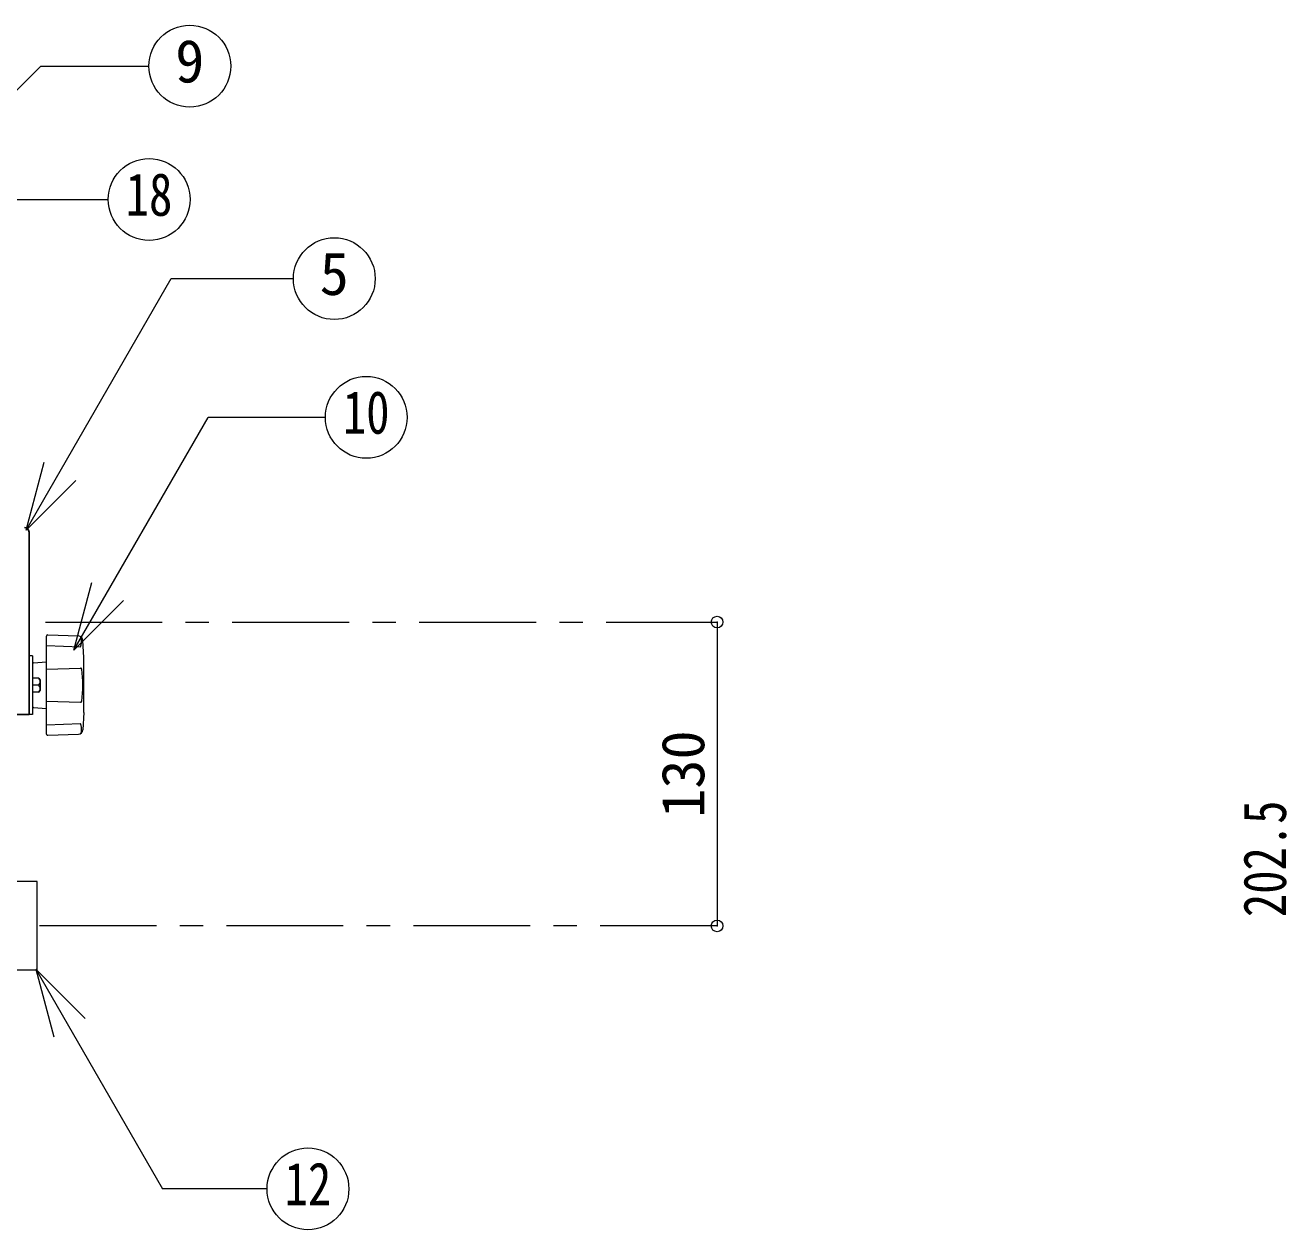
# Model space of a CAD drawing. Units: millimetres at full size, sheet at 1:10; details may follow other scales. Extents: x -2123 to 1927, y -1358 to 1452.
# Drawn here: x -1243 to -703, y -394 to 122 of the extents above; entities that cross this region are included whole.
import ezdxf
from ezdxf.enums import TextEntityAlignment as Align

# ---------------------------------------------------------------- set-up
doc = ezdxf.new("R2010")
doc.units = ezdxf.units.MM
doc.header["$LTSCALE"] = 10
doc.header["$PDMODE"] = 32
doc.header["$PDSIZE"] = 5
doc.linetypes.add('CHAIN1', pattern=[8, 5, -1, 1, -1])
doc.layers.add('0-0', color=7, linetype='Continuous', lineweight=18)
doc.styles.add('ＭＳ ゴシック', font='')
doc.styles.get('ＭＳ ゴシック').set_extended_font_data('MS Gothic')

msp = doc.modelspace()

# ---------------------------------------------------------------- linework, layer by layer
at = {"layer": '0-0'}
for p, q in [((-1222.14, -145.64), (-1164.61, -46)), ((-1114.47, -46), (-1164.61, -46)), ((-1242.54, -94.22), (-1234.78, -65.24)), ((-1242.54, -94.22), (-1221.33, -73.01)), ((-1222.14, -145.64), (-1214.37, -116.66)), ((-1222.14, -145.64), (-1200.93, -124.43)), ((-1233.8, -181.55), (-1233.8, -139.62)), ((-1233.29, -139.12), (-1220.14, -139.55)), ((-1233.8, -143.65), (-1219.25, -144.14)), ((-1217.82, -148.82), (-1218.2, -141.44)), ((-1239.8, -148.09), (-1241.3, -148.09)), ((-1239.34, -151.05), (-1233.8, -150.59)), ((-1217.8, -171.82), (-1217.8, -149.35)), ((-1233.8, -153.73), (-1219.25, -153.25)), ((-1237.18, -157.59), (-1239.8, -157.59)), ((-1237.18, -160.59), (-1239.8, -160.59)), ((-1236.55, -158.24), (-1236.55, -162.94)), ((-1237.18, -163.59), (-1239.8, -163.59)), ((-1239.34, -170.12), (-1233.8, -170.59)), ((-1233.8, -167.44), (-1219.25, -167.93)), ((-1217.82, -172.35), (-1218.2, -179.73)), ((-1233.8, -177.52), (-1219.25, -177.04)), ((-1233.29, -182.05), (-1220.14, -181.63)), ((-1237.8, -282.59), (-1247.8, -282.59)), ((-1238.44, -282.05), (-1230.67, -311.02)), ((-1238.44, -282.05), (-1217.23, -303.26)), ((-1238.44, -282.05), (-1184.12, -376.12)), ((-1139.41, -376.12), (-1184.12, -376.12))]:
    msp.add_line(p, q, dxfattribs=at)
at = {"layer": '0-0', "color": 5, "lineweight": 25}
for p in [(-1241.3, -95.09), (-1690.92, -173.09)]:
    msp.add_line(p, (-1241.3, -173.09), dxfattribs=at)
at = {"layer": '0-0', "color": 4, "linetype": 'CHAIN1', "lineweight": 9}
for p, q in [((-1234.3, -133.59), (-946.8, -133.59)), ((-946.8, -263.59), (-1312.8, -263.59))]:
    msp.add_line(p, q, dxfattribs=at)
at = {"layer": '0-0', "color": 4, "lineweight": 9}
msp.add_line((-946.8, -133.59), (-946.8, -263.59), dxfattribs=at)
at = {"layer": '0-0'}
for points in [[(-1349.64, -9.05), (-1236.31, 104.28), (-1189.99, 104.28)], [(-1286.38, -74.07), (-1253.88, 47.23), (-1207.4, 47.23)], [(-1242.54, -94.22), (-1180.43, 13.36), (-1128.14, 13.36)], [(-1239.8, -148.09), (-1239.8, -173.09), (-1241.3, -173.09)], [(-1237.8, -282.59), (-1237.8, -244.59), (-1247.8, -244.59)]]:
    msp.add_lwpolyline(points, dxfattribs=at)
for centre in [(-1172.49, 104.28), (-1189.9, 47.23), (-1110.64, 13.36), (-1096.97, -46), (-1121.91, -376.12)]:
    msp.add_circle(centre, 17.5, dxfattribs=at)
at = {"layer": '0-0', "color": 5, "lineweight": 25}
msp.add_arc((-1243.3, -95.09), 2, 0, 90, dxfattribs=at)
at = {"layer": '0-0'}
for centre, radius, start, end in [((-1233.3, -139.62), 0.5, 88.1542, 180), ((-1220.2, -141.55), 2, 3.0191, 88.1542), ((-1220.87, -141.08), 2.07, 3.0276, 38.733), ((-1228.76, -141.16), 9.96, 342.62, 1.0906), ((-1239.3, -151.55), 0.5, 94.7636, 180), ((-1227.8, -149.35), 10, 0, 3.0191), ((-1219.24, -153.75), 0.5, 7.2987, 91.9091), ((-1272.64, -160.59), 54.34, 352.7013, 7.2987), ((-1238.12, -159.12), 1.79, 29.2406, 58.3719), ((-1238.66, -159.09), 2.11, 314.6245, 45.3755), ((-1238.66, -162.09), 2.11, 314.6245, 45.3755), ((-1238.12, -162.06), 1.79, 301.6281, 330.7594), ((-1239.3, -169.63), 0.5, 180, 265.2364), ((-1219.24, -167.43), 0.5, 268.0908, 352.7013), ((-1227.8, -171.82), 10, 356.9809, 0), ((-1228.76, -180.01), 9.96, 358.9094, 17.38), ((-1233.3, -181.55), 0.5, 180, 271.8458), ((-1220.2, -179.63), 2, 271.8458, 356.9809), ((-1220.87, -180.09), 2.07, 321.267, 356.9724)]:
    msp.add_arc(centre, radius, start, end, dxfattribs=at)
at = {"layer": '0-0', "color": 1}
for p in [(-946.8, -133.59), (-946.8, -263.59)]:
    msp.add_point(p, dxfattribs=at)

# ---------------------------------------------------------------- texts
at = {"layer": '0-0', "style": 'ＭＳ ゴシック'}
for s, p in [('9', (-1178.74, 91.78)), ('5', (-1116.89, 0.86))]:
    msp.add_text(s, height=18.33, dxfattribs=at).set_placement(p, align=Align.BOTTOM_LEFT)
at = {"layer": '0-0', "style": 'ＭＳ ゴシック', "width": 0.8}
for s, p in [('18', (-1199.9, 34.73)), ('10', (-1106.97, -58.5)), ('12', (-1131.91, -388.62))]:
    msp.add_text(s, height=18.33, dxfattribs=at).set_placement(p, align=Align.BOTTOM_LEFT)
at = {"layer": '0-0', "style": 'ＭＳ ゴシック'}
msp.add_text('130', height=18.33, rotation=90, dxfattribs=at).set_placement((-946.8, -217.34), align=Align.BOTTOM_LEFT)
at = {"layer": '0-0', "style": 'ＭＳ ゴシック', "width": 0.8}
msp.add_text('202.5', height=18.33, rotation=90, dxfattribs=at).set_placement((-697.8, -259.84), align=Align.BOTTOM_LEFT)

doc.saveas('drawing.dxf')
